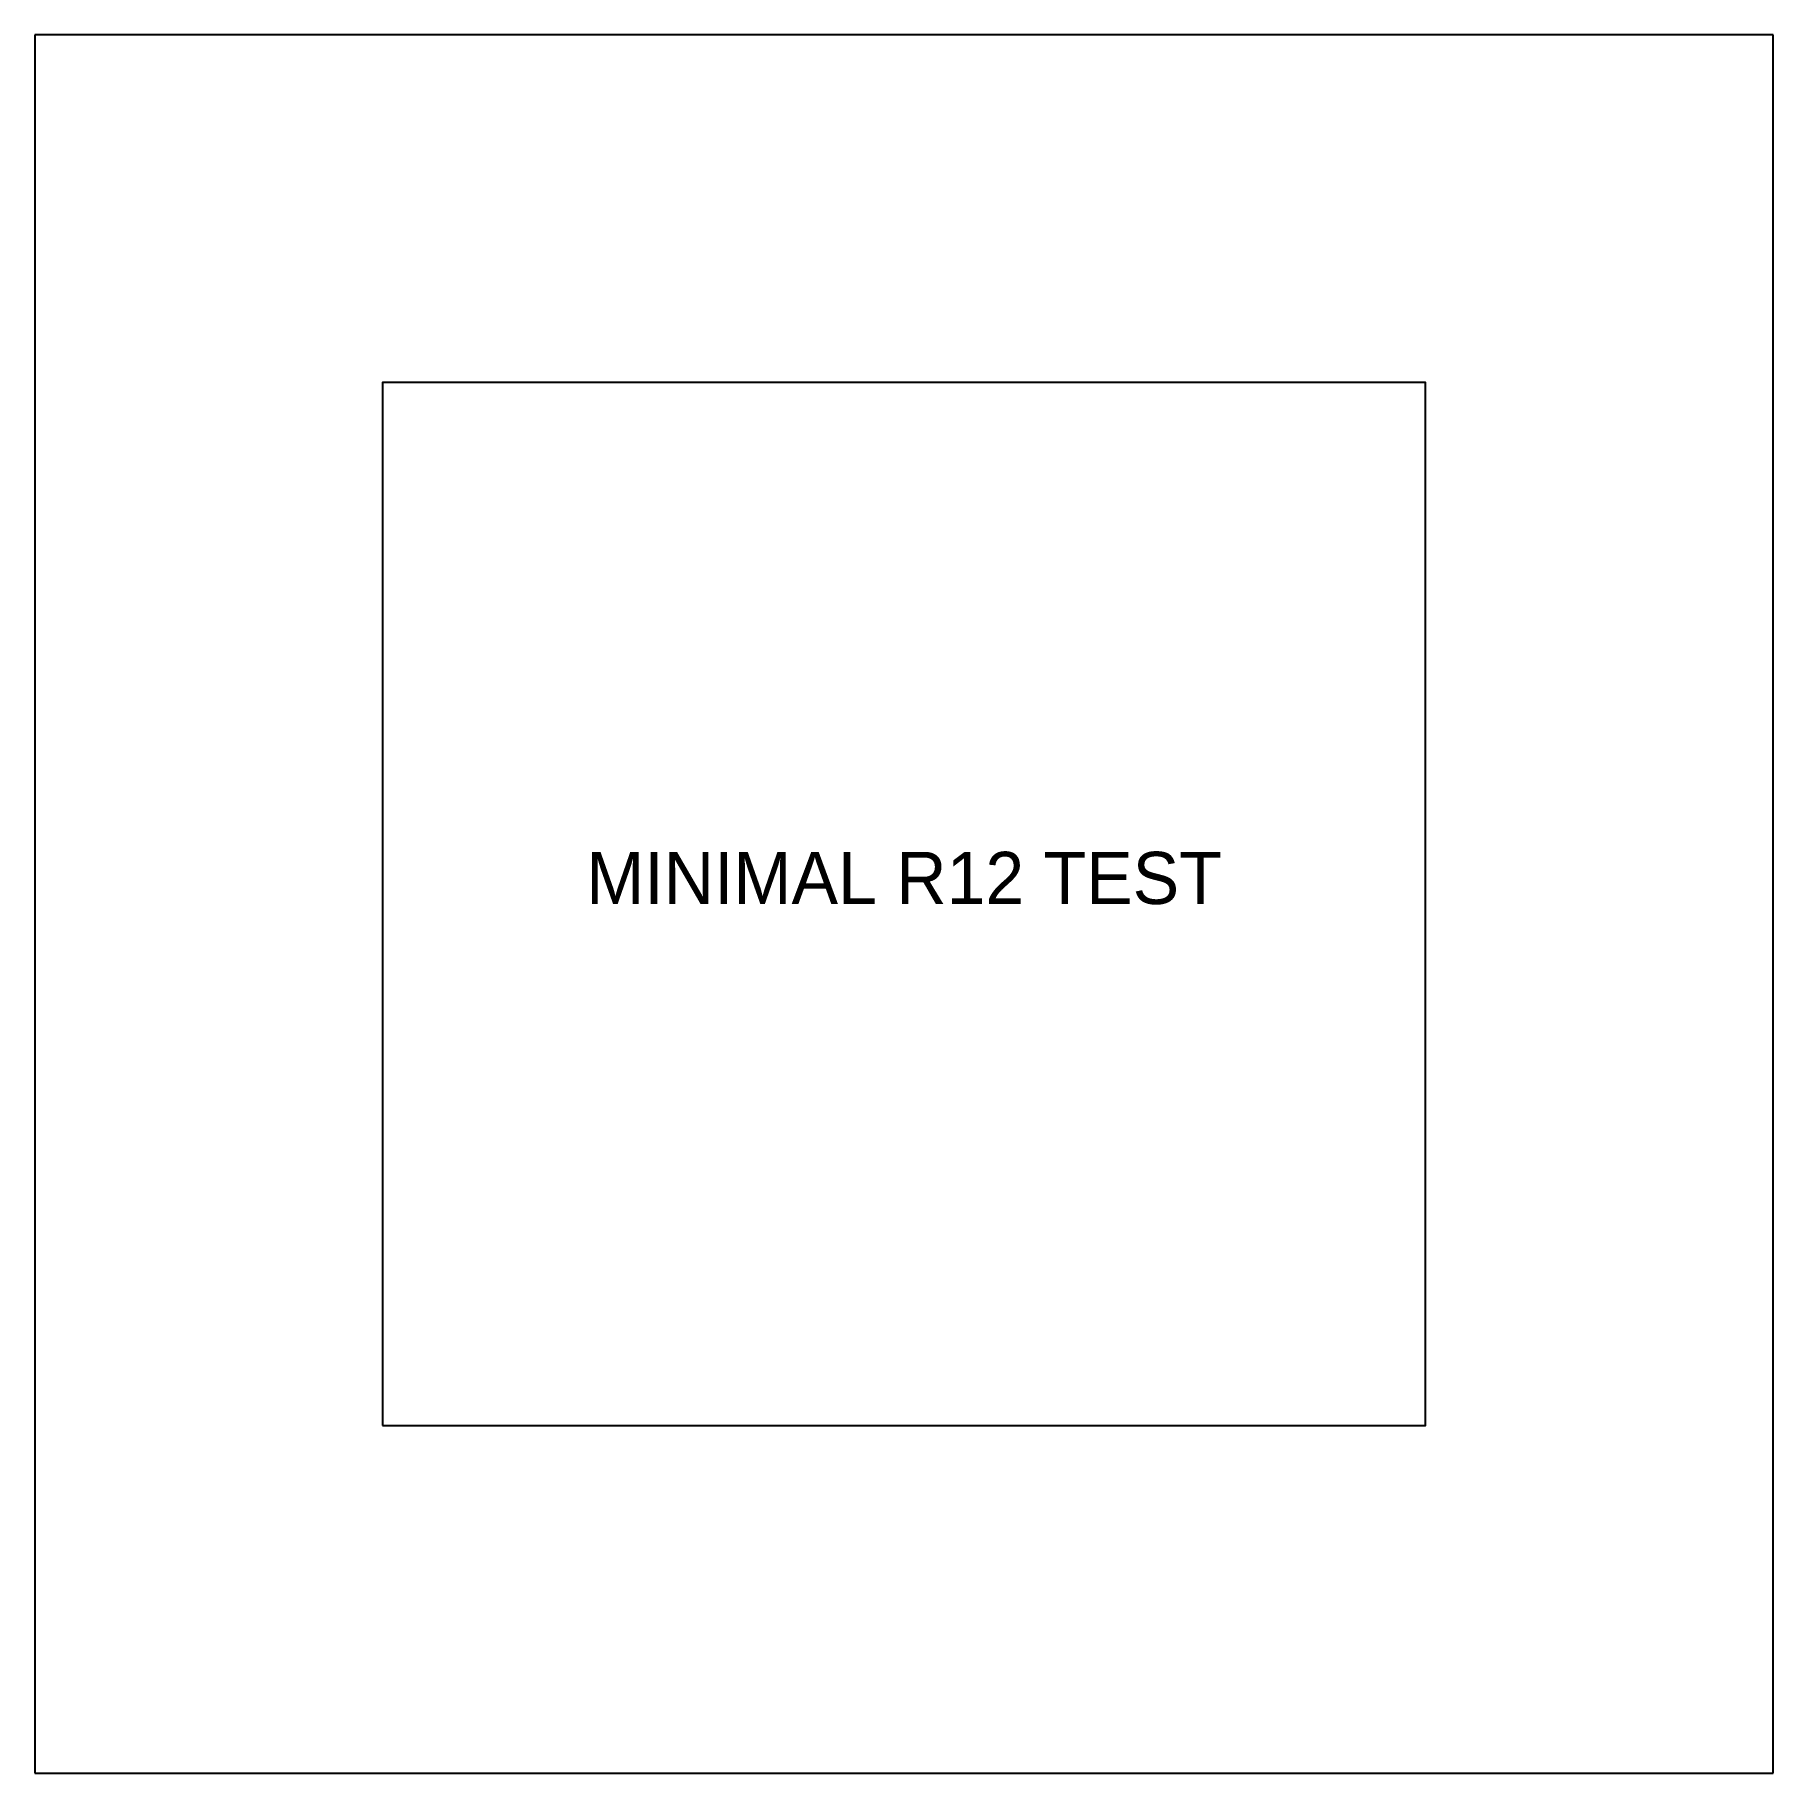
# Model space of a CAD drawing. Extents: x 0 to 10000, y 0 to 10000.
import ezdxf
from ezdxf.enums import TextEntityAlignment as Align

# ---------------------------------------------------------------- set-up
doc = ezdxf.new("R2010")
doc.units = 0
doc.layers.get('0').update_dxf_attribs({"linetype": 'CONTINUOUS'})

msp = doc.modelspace()

# ---------------------------------------------------------------- linework, layer by layer
for p, q in [((10000, 10000), (0, 10000)), ((0, 10000), (0, 0)), ((10000, 0), (10000, 10000)), ((0, 0), (10000, 0))]:
    msp.add_line(p, q)
msp.add_lwpolyline([(2000, 2000), (8000, 2000), (8000, 8000), (2000, 8000)], close=True)

# ---------------------------------------------------------------- texts
msp.add_text('MINIMAL R12 TEST', height=300).set_placement((5000, 5000), align=Align.CENTER)

doc.saveas('drawing.dxf')
